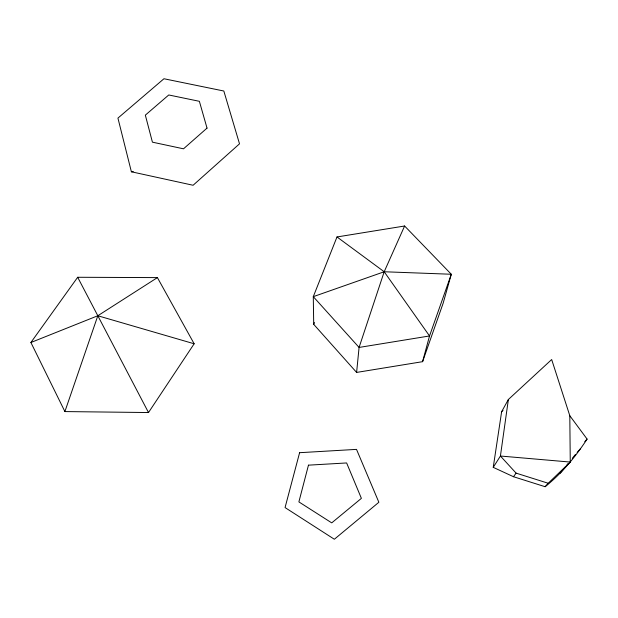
<?xml version="1.0" encoding="UTF-8"?>
<svg xmlns="http://www.w3.org/2000/svg" width="618" height="618" viewBox="0 0 618 618"><rect width="100%" height="100%" fill="white"/><g stroke="black" fill="none" stroke-linecap="round" stroke-linejoin="round"><path stroke-width="0.93" d="M356.609 372.422L359.081 347.432L384.195 271.758L404.612 226.003L451.295 274.253L443.121 303.307L422.581 361.677L356.609 372.422L313.712 324.342L313.287 296.663L336.995 236.957L404.612 226.003M508.375 399.498L500.418 456.022L493.241 467.347L513.481 476.717L545.13 486.714C561.777 473.388 575.428 456.856 587.1 439.089L569.804 415.729L551.673 359.537L508.375 399.498L501.623 411.727L493.241 467.347M422.581 361.677L429.533 335.96L451.295 274.253L384.195 271.758L313.287 296.663L359.081 347.432L429.533 335.96L384.195 271.758L336.995 236.957M64.898 411.573L97.822 315.752L157.405 277.613L194.152 343.778L148.505 412.538L64.898 411.573L30.9 342.503L77.675 277.273L157.405 277.613M313.712 324.342L314.423 322.55M513.481 476.717L516.107 473.133L548.197 483.253L570.26 462.063L569.804 415.729M560.24 473.21L565.084 467.247M566.891 465.006L568.104 463.515M572.338 458.301L575.358 454.578M584.767 441.723L587.1 439.089M545.13 486.714L548.197 483.253M577.135 452.446L580.557 448.614M501.623 411.727L503.013 410.437M30.9 342.503L97.822 315.752L194.152 343.778M131.379 171.773L193.102 185.261L239.514 143.832L223.832 91.016L163.948 78.749L117.93 118.108L131.379 171.773L133.287 171.611M570.26 462.063L500.418 456.022L516.107 473.133M77.675 277.273L148.505 412.538M308.467 465.161L298.88 501.901L331.727 522.874L361.391 498.355L346.628 462.952L308.467 465.161M299.606 452.693L285.06 507.571L334.353 539.251L378.865 502.264L356.509 449.379L299.606 452.693M207.03 128.111L183.507 148.814L152.422 142.163L145.338 115.141L168.76 94.971L199.375 101.306L207.03 128.111"/></g></svg>
